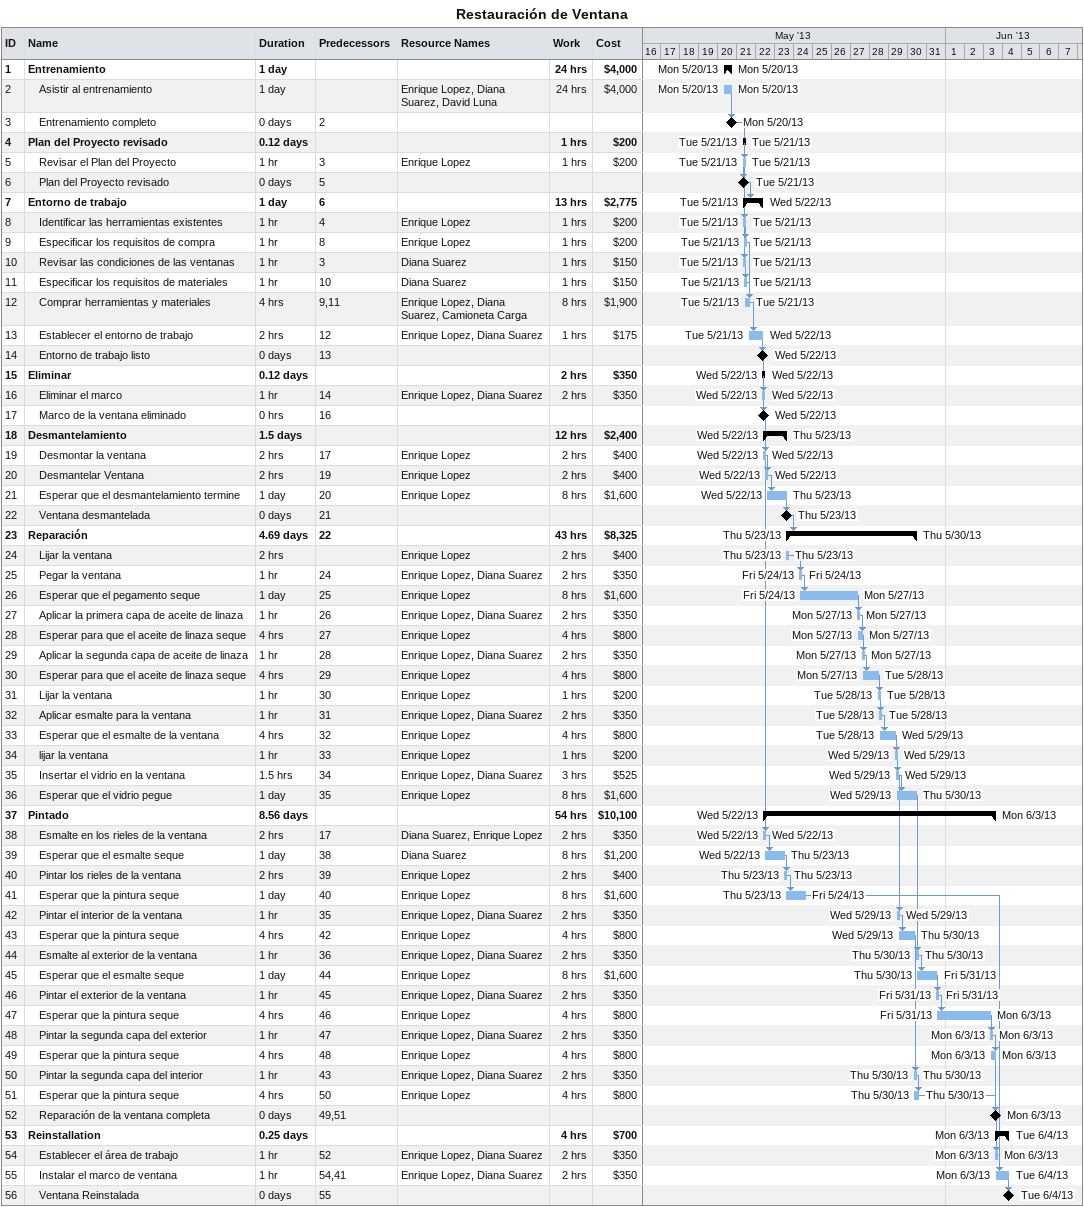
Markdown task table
Restauración de Ventana

| ID | Level | Task | Duration | Start | Finish | Predecessors | Resources | Work (h) | Cost ($) |
|---|---|---|---|---|---|---|---|---|---|
| 1 | 1 | **Entrenamiento** | 1d | 2013-05-20 | 2013-05-20 |  |  | 24 | 4000 |
| 2 | 2 | Asistir al entrenamiento | 1d | 2013-05-20 | 2013-05-20 |  | Enrique Lopez, Diana Suarez, David Luna | 24 | 4000 |
| 3 | 2 | Entrenamiento completo | 0d | 2013-05-20 | 2013-05-20 | 2 |  |  |  |
| 4 | 1 | **Plan del Proyecto revisado** | 0.12d | 2013-05-21 | 2013-05-21 |  |  | 1 | 200 |
| 5 | 2 | Revisar el Plan del Proyecto | 1h | 2013-05-21 | 2013-05-21 | 3 | Enrique Lopez | 1 | 200 |
| 6 | 2 | Plan del Proyecto revisado | 0d | 2013-05-21 | 2013-05-21 | 5 |  |  |  |
| 7 | 1 | **Entorno de trabajo** | 1d | 2013-05-21 | 2013-05-22 | 6 |  | 13 | 2775 |
| 8 | 2 | Identificar las herramientas existentes | 1h | 2013-05-21 | 2013-05-21 | 4 | Enrique Lopez | 1 | 200 |
| 9 | 2 | Especificar los requisitos de compra | 1h | 2013-05-21 | 2013-05-21 | 8 | Enrique Lopez | 1 | 200 |
| 10 | 2 | Revisar las condiciones de las ventanas | 1h | 2013-05-21 | 2013-05-21 | 3 | Diana Suarez | 1 | 150 |
| 11 | 2 | Especificar los requisitos de materiales | 1h | 2013-05-21 | 2013-05-21 | 10 | Diana Suarez | 1 | 150 |
| 12 | 2 | Comprar herramientas y materiales | 4h | 2013-05-21 | 2013-05-21 | 9, 11 | Enrique Lopez, Diana Suarez, Camioneta Carga | 8 | 1900 |
| 13 | 2 | Establecer el entorno de trabajo | 2h | 2013-05-21 | 2013-05-22 | 12 | Enrique Lopez, Diana Suarez | 1 | 175 |
| 14 | 2 | Entorno de trabajo listo | 0d | 2013-05-22 | 2013-05-22 | 13 |  |  |  |
| 15 | 1 | **Eliminar** | 0.12d | 2013-05-22 | 2013-05-22 |  |  | 2 | 350 |
| 16 | 2 | Eliminar el marco | 1h | 2013-05-22 | 2013-05-22 | 14 | Enrique Lopez, Diana Suarez | 2 | 350 |
| 17 | 2 | Marco de la ventana eliminado | 0h | 2013-05-22 | 2013-05-22 | 16 |  |  |  |
| 18 | 1 | **Desmantelamiento** | 1.5d | 2013-05-22 | 2013-05-23 |  |  | 12 | 2400 |
| 19 | 2 | Desmontar la ventana | 2h | 2013-05-22 | 2013-05-22 | 17 | Enrique Lopez | 2 | 400 |
| 20 | 2 | Desmantelar Ventana | 2h | 2013-05-22 | 2013-05-22 | 19 | Enrique Lopez | 2 | 400 |
| 21 | 2 | Esperar que el desmantelamiento termine | 1d | 2013-05-22 | 2013-05-23 | 20 | Enrique Lopez | 8 | 1600 |
| 22 | 2 | Ventana desmantelada | 0d | 2013-05-23 | 2013-05-23 | 21 |  |  |  |
| 23 | 1 | **Reparación** | 4.69d | 2013-05-23 | 2013-05-30 | 22 |  | 43 | 8325 |
| 24 | 2 | Lijar la ventana | 2h | 2013-05-23 | 2013-05-23 |  | Enrique Lopez | 2 | 400 |
| 25 | 2 | Pegar la ventana | 1h | 2013-05-24 | 2013-05-24 | 24 | Enrique Lopez, Diana Suarez | 2 | 350 |
| 26 | 2 | Esperar que el pegamento seque | 1d | 2013-05-24 | 2013-05-27 | 25 | Enrique Lopez | 8 | 1600 |
| 27 | 2 | Aplicar la primera capa de aceite de linaza | 1h | 2013-05-27 | 2013-05-27 | 26 | Enrique Lopez, Diana Suarez | 2 | 350 |
| 28 | 2 | Esperar para que el aceite de linaza seque | 4h | 2013-05-27 | 2013-05-27 | 27 | Enrique Lopez | 4 | 800 |
| 29 | 2 | Aplicar la segunda capa de aceite de linaza | 1h | 2013-05-27 | 2013-05-27 | 28 | Enrique Lopez, Diana Suarez | 2 | 350 |
| 30 | 2 | Esperar para que el aceite de linaza seque | 4h | 2013-05-27 | 2013-05-28 | 29 | Enrique Lopez | 4 | 800 |
| 31 | 2 | Lijar la ventana | 1h | 2013-05-28 | 2013-05-28 | 30 | Enrique Lopez | 1 | 200 |
| 32 | 2 | Aplicar esmalte para la ventana | 1h | 2013-05-28 | 2013-05-28 | 31 | Enrique Lopez, Diana Suarez | 2 | 350 |
| 33 | 2 | Esperar que el esmalte de la ventana | 4h | 2013-05-28 | 2013-05-29 | 32 | Enrique Lopez | 4 | 800 |
| 34 | 2 | lijar la ventana | 1h | 2013-05-29 | 2013-05-29 | 33 | Enrique Lopez | 1 | 200 |
| 35 | 2 | Insertar el vidrio en la ventana | 1.5h | 2013-05-29 | 2013-05-29 | 34 | Enrique Lopez, Diana Suarez | 3 | 525 |
| 36 | 2 | Esperar que el vidrio pegue | 1d | 2013-05-29 | 2013-05-30 | 35 | Enrique Lopez | 8 | 1600 |
| 37 | 1 | **Pintado** | 8.56d | 2013-05-22 | 2013-06-03 |  |  | 54 | 10100 |
| 38 | 2 | Esmalte en los rieles de la ventana | 2h | 2013-05-22 | 2013-05-22 | 17 | Diana Suarez, Enrique Lopez | 2 | 350 |
| 39 | 2 | Esperar que el esmalte seque | 1d | 2013-05-22 | 2013-05-23 | 38 | Diana Suarez | 8 | 1200 |
| 40 | 2 | Pintar los rieles de la ventana | 2h | 2013-05-23 | 2013-05-23 | 39 | Enrique Lopez | 2 | 400 |
| 41 | 2 | Esperar que la pintura seque | 1d | 2013-05-23 | 2013-05-24 | 40 | Enrique Lopez | 8 | 1600 |
| 42 | 2 | Pintar el interior de la ventana | 1h | 2013-05-29 | 2013-05-29 | 35 | Enrique Lopez, Diana Suarez | 2 | 350 |
| 43 | 2 | Esperar que la pintura seque | 4h | 2013-05-29 | 2013-05-30 | 42 | Enrique Lopez | 4 | 800 |
| 44 | 2 | Esmalte al exterior de la ventana | 1h | 2013-05-30 | 2013-05-30 | 36 | Enrique Lopez, Diana Suarez | 2 | 350 |
| 45 | 2 | Esperar que el esmalte seque | 1d | 2013-05-30 | 2013-05-31 | 44 | Enrique Lopez | 8 | 1600 |
| 46 | 2 | Pintar el exterior de la ventana | 1h | 2013-05-31 | 2013-05-31 | 45 | Enrique Lopez, Diana Suarez | 2 | 350 |
| 47 | 2 | Esperar que la pintura seque | 4h | 2013-05-31 | 2013-06-03 | 46 | Enrique Lopez | 4 | 800 |
| 48 | 2 | Pintar la segunda capa del exterior | 1h | 2013-06-03 | 2013-06-03 | 47 | Enrique Lopez, Diana Suarez | 2 | 350 |
| 49 | 2 | Esperar que la pintura seque | 4h | 2013-06-03 | 2013-06-03 | 48 | Enrique Lopez | 4 | 800 |
| 50 | 2 | Pintar la segunda capa del interior | 1h | 2013-05-30 | 2013-05-30 | 43 | Enrique Lopez, Diana Suarez | 2 | 350 |
| 51 | 2 | Esperar que la pintura seque | 4h | 2013-05-30 | 2013-05-30 | 50 | Enrique Lopez | 4 | 800 |
| 52 | 2 | Reparación de la ventana completa | 0d | 2013-06-03 | 2013-06-03 | 49, 51 |  |  |  |
| 53 | 1 | **Reinstallation** | 0.25d | 2013-06-03 | 2013-06-04 |  |  | 4 | 700 |
| 54 | 2 | Establecer el área de trabajo | 1h | 2013-06-03 | 2013-06-03 | 52 | Enrique Lopez, Diana Suarez | 2 | 350 |
| 55 | 2 | Instalar el marco de ventana | 1h | 2013-06-03 | 2013-06-04 | 54, 41 | Enrique Lopez, Diana Suarez | 2 | 350 |
| 56 | 2 | Ventana Reinstalada | 0d | 2013-06-04 | 2013-06-04 | 55 |  |  |  |
